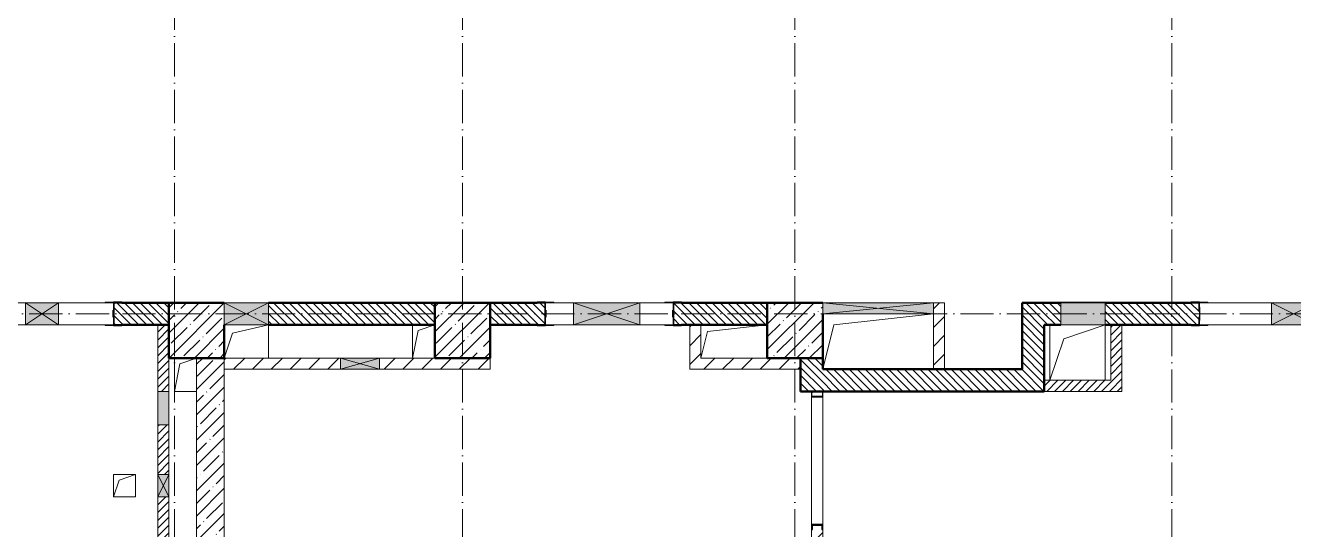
# Model space of a CAD drawing. Header units: millimetres. Extents: x -12989 to 629078, y -109036 to 555275.
# Drawn here: x 529673 to 541118, y 94819 to 99365 of the extents above; entities that cross this region are included whole.
import ezdxf

# ---------------------------------------------------------------- set-up
doc = ezdxf.new("R2010")
doc.units = ezdxf.units.MM
doc.linetypes.add('50_200_ШТРИХ_1Т_ш5_п1_п1_', pattern=[700, 500, -100, 0, -100])
for name, color, linetype, lineweight in [('A-DETL-GENF-OTLN', 7, 'Continuous', 9), ('A-FLOR-____-OTLN', 7, 'Continuous', 9), ('A-GENM-____-MCUT', 7, 'Continuous', 25), ('A-GENM-____-OTLN', 7, 'Continuous', 9), ('A-GENM-____-OTLN-1', 7, 'Continuous', 25), ('A-GLAZ-____-OTLN', 7, 'Continuous', 9), ('A-WALL-____-MCUT-1', 7, 'Continuous', 9), ('A-WALL-____-MCUT-2', 7, 'Continuous', 50), ('A-WALL-____-PATT-1', 7, 'Continuous', 9), ('A-WALL-FNSH-MCUT-1', 7, 'Continuous', 9), ('I-WALL-____-OTLN', 7, 'Continuous', 9), ('S-COLS-____-MCUT', 7, 'Continuous', 50), ('S-COLS-____-OTLN', 7, 'Continuous', 9), ('S-GRID-____-OTLN-1', 7, '50_200_ШТРИХ_1Т_ш5_п1_п1_', 9)]:
    doc.layers.add(name, color=color, linetype=linetype, lineweight=lineweight)
doc.layers.add('A-GLAZ-____-OTLN-1', color=7, linetype='Continuous', lineweight=9, true_color=0xc0c0c0)
pattern_1 = [(45, (516567.8, 90784.41), (-84.8528, 84.8528), [])]
pattern_2 = [(135, (516567.8, 90784.41), (-35.35534, -35.35534), [])]
pattern_3 = [(45, (516567.8, 90784.41), (-35.35534, 35.35534), [])]

# ---------------------------------------------------------------- blocks, each defined once
blk = doc.blocks.new('BSC_Колонна _Прямоугольная - 500х500-V63-АР1_План отверстий 2 этажа в осях 1-64_А-ГГ')
at = {"layer": 'S-COLS-____-OTLN'}
h = blk.add_hatch(dxfattribs=at)
h.set_pattern_fill('FP_92', color=256, style=0, pattern_type=2)
h.set_pattern_definition([(45, (-14650, -5831.04), (-114.0493, 114.0493), []), (45, (-14535.95, -5831.04), (-114.0493, 114.0493), [201.612, -40.322, 3.353, -36.97])])
h.paths.add_polyline_path([(-250, -250), (250, -250), (250, 250), (-250, 250), (-250, 50)], flags=0)
at = {"layer": 'S-COLS-____-MCUT'}
for p, q in [((250, 250), (-250, 250)), ((-250, 250), (-250, -250)), ((250, -250), (250, 50)), ((-250, -250), (250, -250))]:
    blk.add_line(p, q, dxfattribs=at)
blk = doc.blocks.new('BSC_Колонна _Прямоугольная - 500х500-V72-АР1_План отверстий 2 этажа в осях 1-64_А-ГГ')
at = {"layer": 'S-COLS-____-OTLN'}
h = blk.add_hatch(dxfattribs=at)
h.set_pattern_fill('FP_101', color=256, style=0, pattern_type=2)
h.set_pattern_definition([(45, (-20050, -5831.04), (-114.0493, 114.0493), []), (45, (-19935.95, -5831.04), (-114.0493, 114.0493), [201.613, -40.323, 3.353, -36.97])])
h.paths.add_polyline_path([(-250, -250), (250, -250), (250, 250), (-250, 250), (-250, 150)], flags=0)
at = {"layer": 'S-COLS-____-MCUT'}
for p, q in [((250, 250), (-250, 250)), ((-250, 250), (-250, -250)), ((250, -250), (250, 150)), ((-250, -250), (250, -250))]:
    blk.add_line(p, q, dxfattribs=at)
blk = doc.blocks.new('BSC_Колонна _Прямоугольная - 500х500-V129-АР1_План отверстий 2 этажа в осях 1-64_А-ГГ')
at = {"layer": 'S-COLS-____-OTLN'}
h = blk.add_hatch(dxfattribs=at)
h.set_pattern_fill('FP_159', color=256, style=0, pattern_type=2)
h.set_pattern_definition([(45, (-17050, -5831.04), (-114.0493, 114.0493), []), (45, (-16935.95, -5831.04), (-114.0493, 114.0493), [201.612, -40.322, 3.353, -36.97])])
h.paths.add_polyline_path([(-250, -250), (250, -250), (250, 250), (-250, 250)], flags=0)
at = {"layer": 'S-COLS-____-MCUT'}
for p, q in [((250, 250), (-250, 250)), ((-250, 250), (-250, -250)), ((250, -250), (250, 250)), ((-250, -250), (250, -250))]:
    blk.add_line(p, q, dxfattribs=at)
blk = doc.blocks.new('АР_Перемычка - АР_Перемычка-28448550-АР1_План отверстий 2 этажа в осях 1-64_А-ГГ')
at = {"layer": 'A-GENM-____-OTLN'}
blk.add_line((-350, -100), (-342, -100), dxfattribs=at)
blk = doc.blocks.new('154_Фахверк_СКБ_Швеллер - Тип_100_3550_1-28320239-АР1_План отверстий 2 этажа в осях 1-64_А-ГГ')
at = {"layer": 'A-GENM-____-MCUT'}
for p, q in [((175, 50), (125, 50)), ((125, 50), (125, -50)), ((128, 47), (175, 47)), ((128, -47), (128, 47)), ((175, 47), (175, 50)), ((125, -50), (175, -50)), ((175, -47), (128, -47)), ((175, -50), (175, -47))]:
    blk.add_line(p, q, dxfattribs=at)
blk = doc.blocks.new('154_Стойка_СКБ_Швеллер - СМ-2180_100-28318692-АР1_План отверстий 2 этажа в осях 1-64_А-ГГ')
at = {"layer": 'A-GENM-____-MCUT'}
for p, q in [((171, 50), (125, 50)), ((125, 50), (125, -50)), ((129.5, 42.4), (171, 42.4)), ((129.5, -42.4), (129.5, 42.4)), ((171, 42.4), (171, 50)), ((125, -50), (171, -50)), ((171, -42.4), (129.5, -42.4)), ((171, -50), (171, -42.4))]:
    blk.add_line(p, q, dxfattribs=at)
blk = doc.blocks.new('154_Стойка_СКБ_Уголок - СМ-2180_200-28268025-АР1_План отверстий 2 этажа в осях 1-64_А-ГГ')
at = {"layer": 'A-GENM-____-MCUT'}
for p, q in [((125, 156), (125, 81)), ((200, 156), (125, 156)), ((131, 81), (131, 150)), ((131, 150), (200, 150)), ((200, 150), (200, 156)), ((125, 81), (131, 81)), ((131, 19), (125, 19)), ((125, 19), (125, -56)), ((131, -50), (131, 19)), ((125, -56), (200, -56)), ((200, -50), (131, -50)), ((200, -56), (200, -50))]:
    blk.add_line(p, q, dxfattribs=at)
blk = doc.blocks.new('Стойка_Влож_Уголок_Опорный - Уголок-28213941-АР1_План отверстий 2 этажа в осях 1-64_А-ГГ')
at = {"layer": 'A-GENM-____-OTLN'}
for p, q in [((-212, -6), (-212, 0)), ((0, 0), (0, -6)), ((-212, -75), (-212, -6)), ((-212, -6), (-206, -6)), ((-212, -75), (-206, -75)), ((-6, -6), (0, -6)), ((-6, -75), (0, -75)), ((0, -6), (0, -75))]:
    blk.add_line(p, q, dxfattribs=at)
blk = doc.blocks.new('154_Стойка_СКБ_Уголок - СМ-2480_200-28346303-АР1_План отверстий 2 этажа в осях 1-64_А-ГГ')
at = {"layer": 'A-GENM-____-MCUT'}
for p, q in [((125, 156), (125, 81)), ((200, 156), (125, 156)), ((131, 81), (131, 150)), ((131, 150), (200, 150)), ((200, 150), (200, 156)), ((125, 81), (131, 81)), ((131, 19), (125, 19)), ((125, 19), (125, -56)), ((131, -50), (131, 19)), ((125, -56), (200, -56)), ((200, -50), (131, -50)), ((200, -56), (200, -50))]:
    blk.add_line(p, q, dxfattribs=at)
blk = doc.blocks.new('Стойка_Влож_Полоса боковая - Полоса-28213942-АР1_План отверстий 2 этажа в осях 1-64_А-ГГ')
at = {"layer": 'A-GENM-____-OTLN'}
for p, q in [((-5, 60), (0, 60)), ((-5, -60), (-5, 60)), ((0, 31), (0, -31)), ((0, -60), (-5, -60))]:
    blk.add_line(p, q, dxfattribs=at)
blk = doc.blocks.new('AR_Отверстие Ниша - Лючок-32406056-АР1_План отверстий 2 этажа в осях 1-64_А-ГГ')
at = {"layer": 'A-GLAZ-____-OTLN'}
blk.add_hatch(color=256, dxfattribs=at).paths.add_polyline_path([(150, -50), (150, 50), (-150, 50), (-150, -50)], flags=0)
for p, q in [((150, 50), (-150, 50)), ((-150, 50), (-150, -50)), ((150, -50), (150, 50)), ((-150, -50), (150, -50))]:
    blk.add_line(p, q, dxfattribs=at)
blk = doc.blocks.new('AR_Отверстие Ниша - Лючок-32403954-АР1_План отверстий 2 этажа в осях 1-64_А-ГГ')
at = {"layer": 'A-GLAZ-____-OTLN'}
blk.add_hatch(color=256, dxfattribs=at).paths.add_polyline_path([(-200, 100), (-200, -100), (200, -100), (200, 100)], flags=0)
for p, q in [((200, 100), (-200, 100)), ((-200, 100), (-200, -100)), ((200, -100), (200, 100)), ((-200, -100), (200, -100))]:
    blk.add_line(p, q, dxfattribs=at)
blk = doc.blocks.new('Л_Общий_Лючок - Лючок-29677405-АР1_План отверстий 2 этажа в осях 1-64_А-ГГ')
at = {"layer": 'A-GLAZ-____-OTLN-1'}
blk.add_hatch(color=256, dxfattribs=at).paths.add_polyline_path([(400, 0), (424, 0), (424, 6), (-24, 6), (-24, 0), (0, 0)], flags=0)
at = {"layer": 'A-GLAZ-____-OTLN'}
for p, q in [((424, 6), (-24, 6)), ((-24, 6), (-24, 0)), ((424, 6), (424, 0))]:
    blk.add_line(p, q, dxfattribs=at)
blk = doc.blocks.new('AR_Отверстие прямоугольное _в стене_ - AR_Отверстие прямоугольное _в стене__ВК-32402434-АР1_План отверстий 2 этажа в осях 1-64_А-ГГ')
at = {"layer": 'A-GLAZ-____-OTLN'}
blk.add_hatch(color=256, dxfattribs=at).paths.add_polyline_path([(-100, -50), (100, -50), (100, 50), (-100, 50)], flags=0)
at = {"layer": 'A-DETL-GENF-OTLN'}
for p, q in [((-100, -50), (-100, 50)), ((-100, 50), (100, 50)), ((100, 50), (-100, -50)), ((-100, 50), (100, -50)), ((100, 50), (-100, 50)), ((-100, 50), (-100, -50)), ((100, 50), (100, -50)), ((100, -50), (100, 50)), ((100, -50), (-100, -50)), ((-100, -50), (100, -50))]:
    blk.add_line(p, q, dxfattribs=at)
blk = doc.blocks.new('AR_Отверстие прямоугольное _в плите_ - AR_Отверстие прямоугольное _в плите_-30459293-АР1_План отверстий 2 этажа в осях 1-64_А-ГГ')
at = {"layer": 'A-GENM-____-OTLN'}
for p, q in [((-250, 250), (-250, -250)), ((-125, 125), (250, 250)), ((250, -250), (250, 250)), ((-250, -250), (-125, 125))]:
    blk.add_line(p, q, dxfattribs=at)
blk = doc.blocks.new('AR_Отверстие прямоугольное _в плите_ - AR_Отверстие прямоугольное _в плите_-30459207-АР1_План отверстий 2 этажа в осях 1-64_А-ГГ')
at = {"layer": 'A-GENM-____-OTLN'}
for p, q in [((100, 100), (-100, 100)), ((-100, 100), (-100, -100)), ((-100, -100), (-50, 50)), ((-50, 50), (100, 100)), ((100, -100), (100, 100)), ((-100, -100), (100, -100))]:
    blk.add_line(p, q, dxfattribs=at)
blk = doc.blocks.new('AR_Отверстие прямоугольное _в плите_ - AR_Отверстие прямоугольное _в плите_-30512088-АР1_План отверстий 2 этажа в осях 1-64_А-ГГ')
at = {"layer": 'A-GENM-____-OTLN'}
for p, q in [((-100, 150), (-100, -150)), ((-50, 100), (100, 150)), ((-100, -150), (-50, 100)), ((-100, -150), (100, -150))]:
    blk.add_line(p, q, dxfattribs=at)
blk = doc.blocks.new('AR_Отверстие прямоугольное _в плите_ - AR_Отверстие прямоугольное _в плите_-V181-АР1_План отверстий 2 этажа в осях 1-64_А-ГГ')
at = {"layer": 'A-GENM-____-OTLN'}
for p, q in [((-125, 75), (200, 150)), ((200, -150), (200, 150)), ((-200, -150), (-125, 75))]:
    blk.add_line(p, q, dxfattribs=at)
blk = doc.blocks.new('AR_Отверстие прямоугольное _в плите_ - AR_Отверстие прямоугольное _в плите_-V178-АР1_План отверстий 2 этажа в осях 1-64_А-ГГ')
at = {"layer": 'A-GENM-____-OTLN'}
for p, q in [((-100, 150), (-100, -150)), ((-50, 100), (100, 150)), ((-100, -150), (-50, 100))]:
    blk.add_line(p, q, dxfattribs=at)
blk = doc.blocks.new('AR_Отверстие прямоугольное _в плите_ - AR_Отверстие прямоугольное _в плите_-30552555-АР1_План отверстий 2 этажа в осях 1-64_А-ГГ')
at = {"layer": 'A-GENM-____-OTLN'}
for p, q in [((-240, 90), (300, 150)), ((-300, -150), (-240, 90))]:
    blk.add_line(p, q, dxfattribs=at)
blk = doc.blocks.new('AR_Отверстие прямоугольное _в плите_ - AR_Отверстие прямоугольное _в плите_-30552705-АР1_План отверстий 2 этажа в осях 1-64_А-ГГ')
at = {"layer": 'A-GENM-____-OTLN'}
for p, q in [((-400, 150), (500, 250)), ((-500, -250), (-400, 150))]:
    blk.add_line(p, q, dxfattribs=at)
blk = doc.blocks.new('AR_Отверстие прямоугольное _в стене__БезПР - AR_Отверстие прямоугольное _в стене__БезПР-36428632-АР1_План отверстий 2 этажа в осях 1-64_А-ГГ')
at = {"layer": 'A-GLAZ-____-OTLN'}
blk.add_hatch(color=256, dxfattribs=at).paths.add_polyline_path([(-200, -100), (200, -100), (200, 100), (-200, 100)], flags=0)
at = {"layer": 'A-DETL-GENF-OTLN'}
for p, q in [((-200, -100), (-200, 100)), ((-200, 100), (200, 100)), ((200, 100), (-200, -100)), ((-200, 100), (200, -100)), ((200, 100), (-200, 100)), ((-200, 100), (-200, -100)), ((200, 100), (200, -100)), ((200, -100), (200, 100)), ((200, -100), (-200, -100)), ((-200, -100), (200, -100))]:
    blk.add_line(p, q, dxfattribs=at)
at = {"layer": 'A-GLAZ-____-OTLN'}
blk.add_line((200, 100), (-200, 100), dxfattribs=at)
blk = doc.blocks.new('AR_Отверстие прямоугольное _в стене__БезПР - AR_Отверстие прямоугольное _в стене__БезПР-36788956-АР1_План отверстий 2 этажа в осях 1-64_А-ГГ')
at = {"layer": 'A-GLAZ-____-OTLN'}
blk.add_hatch(color=256, dxfattribs=at).paths.add_polyline_path([(175, -50), (175, 50), (-175, 50), (-175, -50)], flags=0)
at = {"layer": 'A-DETL-GENF-OTLN'}
for p, q in [((-175, -50), (-175, 50)), ((-175, 50), (175, 50)), ((175, 50), (-175, -50)), ((-175, 50), (175, -50)), ((175, 50), (-175, 50)), ((-175, 50), (-175, -50)), ((175, 50), (175, -50)), ((175, -50), (175, 50)), ((175, -50), (-175, -50)), ((-175, -50), (175, -50))]:
    blk.add_line(p, q, dxfattribs=at)
at = {"layer": 'A-GLAZ-____-OTLN'}
blk.add_line((175, 50), (-175, 50), dxfattribs=at)
blk = doc.blocks.new('AR_Отверстие прямоугольное _в стене__БезПР - AR_Отверстие прямоугольное _в стене__БезПР-36429236-АР1_План отверстий 2 этажа в осях 1-64_А-ГГ')
at = {"layer": 'A-GLAZ-____-OTLN'}
blk.add_hatch(color=256, dxfattribs=at).paths.add_polyline_path([(500, -50), (500, 50), (-500, 50), (-500, -50), (396, -50)], flags=0)
at = {"layer": 'A-DETL-GENF-OTLN'}
for p, q in [((-500, -50), (-500, 50)), ((-500, 50), (500, 50)), ((500, 50), (-500, -50)), ((-500, 50), (500, -50)), ((500, 50), (-500, 50)), ((-500, 50), (-500, -50)), ((500, 50), (500, -50)), ((500, -50), (500, 50)), ((500, -50), (-500, -50)), ((-500, -50), (500, -50))]:
    blk.add_line(p, q, dxfattribs=at)
at = {"layer": 'A-GLAZ-____-OTLN'}
blk.add_line((500, 50), (-500, 50), dxfattribs=at)
blk = doc.blocks.new('AR_Отверстие прямоугольное _в стене_ - AR_Отверстие прямоугольное _в стене__ОВ-36870782-АР1_План отверстий 2 этажа в осях 1-64_А-ГГ')
at = {"layer": 'A-GLAZ-____-OTLN'}
blk.add_hatch(color=256, dxfattribs=at).paths.add_polyline_path([(-300, 100), (-300, -100), (300, -100), (300, 100)], flags=0)
at = {"layer": 'A-DETL-GENF-OTLN'}
for p, q in [((-300, -100), (-300, 100)), ((-300, 100), (300, 100)), ((300, 100), (-300, -100)), ((-300, 100), (300, -100)), ((300, 100), (-300, 100)), ((-300, 100), (-300, -100)), ((300, 100), (300, -100)), ((300, -100), (300, 100)), ((300, -100), (-300, -100)), ((-300, -100), (300, -100))]:
    blk.add_line(p, q, dxfattribs=at)
blk = doc.blocks.new('AR_Отверстие прямоугольное _в стене__БезПР - AR_Отверстие прямоугольное _в стене__БезПР-36789068-АР1_План отверстий 2 этажа в осях 1-64_А-ГГ')
at = {"layer": 'A-GLAZ-____-OTLN'}
blk.add_hatch(color=256, dxfattribs=at).paths.add_polyline_path([(200, 100), (-200, 100), (-200, -100), (200, -100)], flags=0)
at = {"layer": 'A-DETL-GENF-OTLN'}
for p, q in [((-200, -100), (-200, 100)), ((-200, 100), (200, 100)), ((200, 100), (-200, -100)), ((-200, 100), (200, -100)), ((200, 100), (-200, 100)), ((-200, 100), (-200, -100)), ((200, 100), (200, -100)), ((200, -100), (200, 100)), ((200, -100), (-200, -100)), ((-200, -100), (200, -100))]:
    blk.add_line(p, q, dxfattribs=at)
blk = doc.blocks.new('AR_Отверстие прямоугольное _в стене__БезПР - AR_Отверстие прямоугольное _в стене__БезПР-36427769-АР1_План отверстий 2 этажа в осях 1-64_А-ГГ')
at = {"layer": 'A-GLAZ-____-OTLN'}
blk.add_hatch(color=256, dxfattribs=at).paths.add_polyline_path([(-150, 100), (-150, -100), (150, -100), (150, 100)], flags=0)
at = {"layer": 'A-DETL-GENF-OTLN'}
for p, q in [((-150, -100), (-150, 100)), ((-150, 100), (150, 100)), ((150, 100), (-150, -100)), ((-150, 100), (150, -100)), ((150, 100), (-150, 100)), ((-150, 100), (-150, -100)), ((150, 100), (150, -100)), ((150, -100), (150, 100)), ((150, -100), (-150, -100)), ((-150, -100), (150, -100))]:
    blk.add_line(p, q, dxfattribs=at)
at = {"layer": 'A-GLAZ-____-OTLN'}
blk.add_line((150, 100), (-150, 100), dxfattribs=at)
blk = doc.blocks.new('3эт')
at = {"layer": 'S-GRID-____-OTLN-1', "color": 251, "ltscale": 0.6, "true_color": 0x636466}
for p, q in [((298220.7, -91346.1), (298220.7, -36982.5)), ((300820.7, -91346.1), (300820.7, -36982.5)), ((303820.7, -91346.1), (303820.7, -36982.5)), ((307220.7, -91346.1), (307220.7, -36982.5)), ((374089.5, -80882.4), (279101.9, -80882.4))]:
    blk.add_line(p, q, dxfattribs=at)

msp = doc.modelspace()

# ---------------------------------------------------------------- hatches: boundary and pattern name
at = {"layer": 'A-WALL-____-PATT-1'}
h = msp.add_hatch(dxfattribs=at)
h.set_pattern_fill('FP_6', color=256, style=0, pattern_type=2)
h.set_pattern_definition(pattern_2)
h.paths.add_polyline_path([(530967.7976, 96665.4504), (530967.7976, 96865.4504), (530473.7976, 96865.4504), (530473.7976, 96796.4504), (530467.7976, 96796.4504), (530467.7976, 96734.4504), (530473.7976, 96734.4504), (530473.7976, 96665.4504), (530693.8223, 96665.4504)], flags=0)
h.paths.add_polyline_path([(528642.7976, 96665.4504), (529311.7976, 96665.4504), (529311.7976, 96734.4504), (529317.7976, 96734.4504), (529317.7976, 96796.4504), (529311.7976, 96796.4504), (529311.7976, 96865.4504), (528573.7976, 96865.4504), (528573.7976, 96796.4504), (528567.7976, 96796.4504), (528567.7976, 96734.4504), (528573.7976, 96734.4504), (528573.7976, 96665.4504)], flags=0)
h.paths.add_polyline_path([(527467.7976, 96665.4504), (527561.7976, 96665.4504), (527561.7976, 96734.4504), (527567.7976, 96734.4504), (527567.7976, 96796.4504), (527561.7976, 96796.4504), (527561.7976, 96865.4504), (527467.7976, 96865.4504), (527467.7976, 96680.281)], flags=0)
h = msp.add_hatch(dxfattribs=at)
h.set_pattern_fill('FP_6', color=256, style=0, pattern_type=2)
h.set_pattern_definition(pattern_2)
h.paths.add_polyline_path([(533367.7976, 96665.4504), (533367.7976, 96865.4504), (531867.7976, 96865.4504), (531867.7976, 96665.4504), (532461.2866, 96665.4504)], flags=0)
h = msp.add_hatch(dxfattribs=at)
h.set_pattern_fill('FP_6', color=256, style=0, pattern_type=2)
h.set_pattern_definition(pattern_2)
h.paths.add_polyline_path([(536367.7976, 96665.4504), (536367.7976, 96865.4504), (535523.7976, 96865.4504), (535523.7976, 96796.4504), (535517.7976, 96796.4504), (535517.7976, 96734.4504), (535523.7976, 96734.4504), (535523.7976, 96665.4504), (535996.2152, 96665.4504)], flags=0)
h.paths.add_polyline_path([(534361.7976, 96665.4504), (534361.7976, 96734.4504), (534367.7976, 96734.4504), (534367.7976, 96796.4504), (534361.7976, 96796.4504), (534361.7976, 96865.4504), (533867.7976, 96865.4504), (533867.7976, 96665.4504), (534292.7976, 96665.4504)], flags=0)
h = msp.add_hatch(dxfattribs=at)
h.set_pattern_fill('FP_4', color=256, style=0, pattern_type=2)
h.set_pattern_definition(pattern_1)
h.paths.add_polyline_path([(537867.7976, 96765.4504), (537967.7976, 96765.4504), (537967.7976, 96865.4504), (537867.7976, 96865.4504)], flags=0)
h = msp.add_hatch(dxfattribs=at)
h.set_pattern_fill('FP_6', color=256, style=0, pattern_type=2)
h.set_pattern_definition(pattern_2)
h.paths.add_polyline_path([(538867.7976, 96065.4504), (538867.7976, 96865.4504), (538667.7976, 96865.4504), (538667.7976, 96065.4504)], flags=0)
h = msp.add_hatch(dxfattribs=at)
h.set_pattern_fill('FP_6', color=256, style=0, pattern_type=2)
h.set_pattern_definition(pattern_2)
h.paths.add_polyline_path([(541973.7976, 96665.4504), (542367.7976, 96665.4504), (542367.7976, 96865.4504), (541973.7976, 96865.4504), (541973.7976, 96796.4504), (541967.7976, 96796.4504), (541967.7976, 96734.4504), (541973.7976, 96734.4504), (541973.7976, 96668.4504)], flags=0)
h.paths.add_polyline_path([(540192.7976, 96665.4504), (540261.7976, 96665.4504), (540261.7976, 96734.4504), (540267.7976, 96734.4504), (540267.7976, 96796.4504), (540261.7976, 96796.4504), (540261.7976, 96865.4504), (539417.7976, 96865.4504), (539417.7976, 96665.4504), (539531.1438, 96665.4504)], flags=0)
h.paths.add_polyline_path([(538867.7976, 96665.4504), (539017.7976, 96665.4504), (539017.7976, 96865.4504), (538867.7976, 96865.4504)], flags=0)
h = msp.add_hatch(dxfattribs=at)
h.set_pattern_fill('FP_4', color=256, style=0, pattern_type=2)
h.set_pattern_definition(pattern_1)
h.paths.add_polyline_path([(537967.7976, 96265.4504), (537967.7976, 96765.4504), (537867.7976, 96765.4504), (537867.7976, 96265.4504)], flags=0)
h = msp.add_hatch(dxfattribs=at)
h.set_pattern_fill('FP_5', color=256, style=0, pattern_type=2)
h.set_pattern_definition(pattern_3)
h.paths.add_polyline_path([(530867.7976, 89115.4504), (530967.7976, 89115.4504), (530967.7976, 91265.4504), (530964.7976, 91265.4504), (530964.7976, 91312.4504), (530870.7976, 91312.4504), (530870.7976, 91265.4504), (530867.7976, 91265.4504), (530867.7976, 89365.4504)], flags=0)
h.paths.add_polyline_path([(530967.7976, 91315.4504), (530967.7976, 93015.4504), (530867.7976, 93015.4504), (530867.7976, 91315.4504), (530964.7976, 91315.4504)], flags=0)
h.paths.add_polyline_path([(530967.7976, 93515.4504), (530967.7976, 95115.4504), (530867.7976, 95115.4504), (530867.7976, 93515.4504), (530872.1454, 93515.4504)], flags=0)
h.paths.add_polyline_path([(530922.0349, 95315.4504), (530967.7976, 95315.4504), (530967.7976, 95765.4504), (530867.7976, 95765.4504), (530867.7976, 95315.4504), (530920.4292, 95315.4504)], flags=0)
h.paths.add_polyline_path([(530967.7976, 96065.4504), (530967.7976, 96665.4504), (530867.7976, 96665.4504), (530867.7976, 96065.4504), (530947.4586, 96065.4504)], flags=0)
h = msp.add_hatch(dxfattribs=at)
h.set_pattern_fill('FP_4', color=256, style=0, pattern_type=2)
h.set_pattern_definition(pattern_1)
h.paths.add_polyline_path([(535767.7976, 96365.4504), (535767.7976, 96665.4504), (535667.7976, 96665.4504), (535667.7976, 96365.4504)], flags=0)
h = msp.add_hatch(dxfattribs=at)
h.set_pattern_fill('FP_5', color=256, style=0, pattern_type=2)
h.set_pattern_definition(pattern_3)
h.paths.add_polyline_path([(539531.1438, 96065.4504), (539567.7976, 96065.4504), (539567.7976, 96665.4504), (539467.7976, 96665.4504), (539467.7976, 96065.4504)], flags=0)
h = msp.add_hatch(dxfattribs=at)
h.set_pattern_fill('FP_25', color=256, style=0, pattern_type=2)
h.set_pattern_definition([(45, (516567.8, 90784.41), (-114.0493, 114.0493), []), (45, (516681.85, 90784.41), (-114.0493, 114.0493), [201.612, -40.322, 3.353, -36.97])])
h.paths.add_polyline_path([(531217.7976, 89365.4504), (531467.7976, 89365.4504), (531467.7976, 96365.4504), (531217.7976, 96365.4504), (531217.7976, 89800.329)], flags=0)
h = msp.add_hatch(dxfattribs=at)
h.set_pattern_fill('FP_4', color=256, style=0, pattern_type=2)
h.set_pattern_definition(pattern_1)
h.paths.add_polyline_path([(533367.7976, 96265.4504), (533867.7976, 96265.4504), (533867.7976, 96365.4504), (532867.7976, 96365.4504), (532867.7976, 96265.4504)], flags=0)
h.paths.add_polyline_path([(531467.7976, 96265.4504), (532517.7976, 96265.4504), (532517.7976, 96365.4504), (531467.7976, 96365.4504)], flags=0)
h = msp.add_hatch(dxfattribs=at)
h.set_pattern_fill('FP_4', color=256, style=0, pattern_type=2)
h.set_pattern_definition(pattern_1)
h.paths.add_polyline_path([(536667.7976, 96265.4504), (536667.7976, 96365.4504), (535667.7976, 96365.4504), (535667.7976, 96265.4504), (535996.2152, 96265.4504)], flags=0)
h = msp.add_hatch(dxfattribs=at)
h.set_pattern_fill('FP_6', color=256, style=0, pattern_type=2)
h.set_pattern_definition(pattern_2)
h.paths.add_polyline_path([(536770.7976, 96065.4504), (536867.7976, 96065.4504), (536867.7976, 96365.4504), (536667.7976, 96365.4504), (536667.7976, 96065.4504), (536767.7976, 96065.4504)], flags=0)
h = msp.add_hatch(dxfattribs=at)
h.set_pattern_fill('FP_6', color=256, style=0, pattern_type=2)
h.set_pattern_definition(pattern_2)
h.paths.add_polyline_path([(538667.7976, 96065.4504), (538667.7976, 96265.4504), (536867.7976, 96265.4504), (536867.7976, 96065.4504), (537763.6795, 96065.4504)], flags=0)
h = msp.add_hatch(dxfattribs=at)
h.set_pattern_fill('FP_5', color=256, style=0, pattern_type=2)
h.set_pattern_definition(pattern_3)
h.paths.add_polyline_path([(539467.7976, 96065.4504), (539467.7976, 96165.4504), (538867.7976, 96165.4504), (538867.7976, 96065.4504)], flags=0)
h = msp.add_hatch(dxfattribs=at)
h.set_pattern_fill('FP_4', color=256, style=0, pattern_type=2)
h.set_pattern_definition(pattern_1)
h.paths.add_polyline_path([(536867.7976, 89365.4504), (536867.7976, 92415.4504), (536864.7976, 92415.4504), (536864.7976, 92462.4504), (536770.7976, 92462.4504), (536770.7976, 92415.4504), (536767.7976, 92415.4504), (536767.7976, 89365.4504)], flags=0)
h.paths.add_polyline_path([(536864.7976, 92465.4504), (536867.7976, 92465.4504), (536866.9613, 94819.4504), (536860.1976, 94819.4504), (536860.1976, 94860.9504), (536775.3976, 94860.9504), (536775.3976, 94819.4504), (536767.7976, 94819.4504), (536767.7976, 92465.4504), (536860.1976, 92465.4504)], flags=0)
h.paths.add_polyline_path([(536864.7976, 96018.4504), (536864.7976, 96065.4504), (536770.7976, 96065.4504), (536770.7976, 96018.4504), (536861.7976, 96018.4504)], flags=0)

# ---------------------------------------------------------------- linework, layer by layer
at = {"layer": 'A-FLOR-____-OTLN'}
for p, q in [((531867.7976, 96665.4504), (531867.7976, 96365.4504)), ((533167.7976, 96365.4504), (533167.7976, 96665.4504)), ((538917.7976, 96165.4504), (538917.7976, 96665.4504)), ((539417.7976, 96665.4504), (539417.7976, 96165.4504)), ((531017.7976, 96065.4504), (531017.7976, 96365.4504)), ((531217.7976, 96065.4504), (531017.7976, 96065.4504))]:
    msp.add_line(p, q, dxfattribs=at)
at = {"layer": 'A-WALL-____-MCUT-1'}
for p, q in [((531217.7976, 96365.4504), (531217.7976, 89365.4504)), ((531467.7976, 89365.4504), (531467.7976, 96365.4504))]:
    msp.add_line(p, q, dxfattribs=at)
at = {"layer": 'A-WALL-____-MCUT-2'}
for p, q in [((530967.7976, 96865.4504), (530542.7976, 96865.4504)), ((533367.7976, 96865.4504), (531867.7976, 96865.4504)), ((534292.7976, 96865.4504), (533867.7976, 96865.4504)), ((536367.7976, 96865.4504), (535592.7976, 96865.4504)), ((539017.7976, 96865.4504), (538667.7976, 96865.4504)), ((538667.7976, 96865.4504), (538667.7976, 96265.4504)), ((540192.7976, 96865.4504), (539417.7976, 96865.4504)), ((530467.7976, 96796.4504), (530467.7976, 96734.4504)), ((534367.7976, 96734.4504), (534367.7976, 96796.4504)), ((535517.7976, 96796.4504), (535517.7976, 96734.4504)), ((530542.7976, 96665.4504), (530967.7976, 96665.4504)), ((531867.7976, 96665.4504), (533367.7976, 96665.4504)), ((533867.7976, 96665.4504), (534292.7976, 96665.4504)), ((535592.7976, 96665.4504), (536367.7976, 96665.4504)), ((538867.7976, 96065.4504), (538867.7976, 96665.4504)), ((538867.7976, 96665.4504), (539017.7976, 96665.4504)), ((539417.7976, 96665.4504), (540192.7976, 96665.4504)), ((536667.7976, 96365.4504), (536667.7976, 96065.4504)), ((536867.7976, 96265.4504), (536867.7976, 96365.4504)), ((538667.7976, 96265.4504), (536867.7976, 96265.4504)), ((536667.7976, 96065.4504), (536767.7976, 96065.4504)), ((536770.7976, 96065.4504), (536864.7976, 96065.4504)), ((536867.7976, 96065.4504), (538867.7976, 96065.4504))]:
    msp.add_line(p, q, dxfattribs=at)
at = {"layer": 'A-WALL-FNSH-MCUT-1'}
for p, q in [((537967.7976, 96865.4504), (537867.7976, 96865.4504)), ((537967.7976, 96265.4504), (537967.7976, 96865.4504)), ((537867.7976, 96765.4504), (537867.7976, 96265.4504)), ((530867.7976, 96665.4504), (530867.7976, 96065.4504)), ((535667.7976, 96665.4504), (535667.7976, 96265.4504)), ((535767.7976, 96365.4504), (535767.7976, 96665.4504)), ((539467.7976, 96665.4504), (539467.7976, 96165.4504)), ((539567.7976, 96065.4504), (539567.7976, 96665.4504)), ((530967.7976, 96065.4504), (530967.7976, 96365.4504)), ((532517.7976, 96365.4504), (531467.7976, 96365.4504)), ((531467.7976, 96265.4504), (532517.7976, 96265.4504)), ((533367.7976, 96365.4504), (532867.7976, 96365.4504)), ((532867.7976, 96265.4504), (533867.7976, 96265.4504)), ((533867.7976, 96265.4504), (533867.7976, 96365.4504)), ((535667.7976, 96265.4504), (536667.7976, 96265.4504)), ((536367.7976, 96365.4504), (535767.7976, 96365.4504)), ((539467.7976, 96165.4504), (538867.7976, 96165.4504)), ((538867.7976, 96065.4504), (539567.7976, 96065.4504)), ((530867.7976, 95765.4504), (530867.7976, 95315.4504)), ((530967.7976, 95315.4504), (530967.7976, 95765.4504)), ((530867.7976, 95115.4504), (530867.7976, 93815.4504)), ((530967.7976, 93515.4504), (530967.7976, 95115.4504)), ((536767.7976, 94819.4504), (536767.7976, 92465.4504)), ((536867.7976, 92465.4504), (536867.7976, 94819.4504))]:
    msp.add_line(p, q, dxfattribs=at)
at = {"layer": 'I-WALL-____-OTLN'}
for p, q in [((529317.7976, 96865.4504), (529672.7976, 96865.4504)), ((529972.7976, 96865.4504), (530467.7976, 96865.4504)), ((534367.7976, 96865.4504), (534617.7976, 96865.4504)), ((535217.7976, 96865.4504), (535517.7976, 96865.4504)), ((540267.7976, 96865.4504), (540917.7976, 96865.4504)), ((529672.7976, 96665.4504), (529317.7976, 96665.4504)), ((530467.7976, 96665.4504), (529972.7976, 96665.4504)), ((534617.7976, 96665.4504), (534367.7976, 96665.4504)), ((535517.7976, 96665.4504), (535217.7976, 96665.4504)), ((540917.7976, 96665.4504), (540267.7976, 96665.4504)), ((536767.7976, 94865.4504), (536767.7976, 96015.4504)), ((536867.7976, 96015.4504), (536867.7976, 94865.4504))]:
    msp.add_line(p, q, dxfattribs=at)

# ---------------------------------------------------------------- block references
msp.add_blockref('3эт', (232797.0902, 177647.8646))
at = {"layer": 'A-GENM-____-OTLN'}
for name, p, rotation in [('Стойка_Влож_Уголок_Опорный - Уголок-28213941-АР1_План отверстий 2 этажа в осях 1-64_А-ГГ', (530467.7976, 96659.4504), 269.9999999999995), ('Стойка_Влож_Уголок_Опорный - Уголок-28213941-АР1_План отверстий 2 этажа в осях 1-64_А-ГГ', (534367.7976, 96871.4504), 89.99999999999955), ('Стойка_Влож_Уголок_Опорный - Уголок-28213941-АР1_План отверстий 2 этажа в осях 1-64_А-ГГ', (535517.7976, 96659.4504), 269.9999999999995), ('Стойка_Влож_Уголок_Опорный - Уголок-28213941-АР1_План отверстий 2 этажа в осях 1-64_А-ГГ', (540267.7976, 96871.4504), 89.99999999999955), ('Стойка_Влож_Полоса боковая - Полоса-28213942-АР1_План отверстий 2 этажа в осях 1-64_А-ГГ', (540267.7976, 96765.4504), 180)]:
    msp.add_blockref(name, p, dxfattribs=dict(at, rotation=rotation))
for name, p in [('AR_Отверстие прямоугольное _в плите_ - AR_Отверстие прямоугольное _в плите_-30552705-АР1_План отверстий 2 этажа в осях 1-64_А-ГГ', (537367.7976, 96515.4504)), ('AR_Отверстие прямоугольное _в плите_ - AR_Отверстие прямоугольное _в плите_-V181-АР1_План отверстий 2 этажа в осях 1-64_А-ГГ', (531667.7976, 96515.4504)), ('AR_Отверстие прямоугольное _в плите_ - AR_Отверстие прямоугольное _в плите_-V178-АР1_План отверстий 2 этажа в осях 1-64_А-ГГ', (533267.7976, 96515.4504)), ('AR_Отверстие прямоугольное _в плите_ - AR_Отверстие прямоугольное _в плите_-30552555-АР1_План отверстий 2 этажа в осях 1-64_А-ГГ', (536067.7976, 96515.4504)), ('AR_Отверстие прямоугольное _в плите_ - AR_Отверстие прямоугольное _в плите_-30459293-АР1_План отверстий 2 этажа в осях 1-64_А-ГГ', (539167.7976, 96415.4504)), ('АР_Перемычка - АР_Перемычка-28448550-АР1_План отверстий 2 этажа в осях 1-64_А-ГГ', (540267.7976, 96765.4504)), ('AR_Отверстие прямоугольное _в плите_ - AR_Отверстие прямоугольное _в плите_-30512088-АР1_План отверстий 2 этажа в осях 1-64_А-ГГ', (531117.7976, 96215.4504)), ('AR_Отверстие прямоугольное _в плите_ - AR_Отверстие прямоугольное _в плите_-30459207-АР1_План отверстий 2 этажа в осях 1-64_А-ГГ', (530567.7976, 95215.4504))]:
    msp.add_blockref(name, p, dxfattribs=at)
at = {"layer": 'A-GENM-____-OTLN-1'}
for p in [(530342.7976, 96715.4504), (535392.7976, 96715.4504)]:
    msp.add_blockref('154_Стойка_СКБ_Уголок - СМ-2180_200-28268025-АР1_План отверстий 2 этажа в осях 1-64_А-ГГ', p, dxfattribs=at)
for name, p, rotation in [('154_Стойка_СКБ_Уголок - СМ-2180_200-28268025-АР1_План отверстий 2 этажа в осях 1-64_А-ГГ', (534492.7976, 96815.4504), 180), ('154_Стойка_СКБ_Уголок - СМ-2480_200-28346303-АР1_План отверстий 2 этажа в осях 1-64_А-ГГ', (540392.7976, 96815.4504), 180), ('154_Фахверк_СКБ_Швеллер - Тип_100_3550_1-28320239-АР1_План отверстий 2 этажа в осях 1-64_А-ГГ', (536817.7976, 95890.4504), 89.99999999999991), ('154_Стойка_СКБ_Швеллер - СМ-2180_100-28318692-АР1_План отверстий 2 этажа в осях 1-64_А-ГГ', (536817.7976, 94990.4504), 269.9999999999999)]:
    msp.add_blockref(name, p, dxfattribs=dict(at, rotation=rotation))
at = {"layer": 'A-GLAZ-____-OTLN'}
for name, p, rotation in [('AR_Отверстие прямоугольное _в стене__БезПР - AR_Отверстие прямоугольное _в стене__БезПР-36427769-АР1_План отверстий 2 этажа в осях 1-64_А-ГГ', (529822.7976, 96765.4504), 180), ('AR_Отверстие прямоугольное _в стене__БезПР - AR_Отверстие прямоугольное _в стене__БезПР-36789068-АР1_План отверстий 2 этажа в осях 1-64_А-ГГ', (531667.7976, 96765.4504), 180), ('AR_Отверстие прямоугольное _в стене_ - AR_Отверстие прямоугольное _в стене__ОВ-36870782-АР1_План отверстий 2 этажа в осях 1-64_А-ГГ', (534917.7976, 96765.4504), 180), ('AR_Отверстие Ниша - Лючок-32403954-АР1_План отверстий 2 этажа в осях 1-64_А-ГГ', (539217.7976, 96765.4504), 180), ('AR_Отверстие прямоугольное _в стене__БезПР - AR_Отверстие прямоугольное _в стене__БезПР-36428632-АР1_План отверстий 2 этажа в осях 1-64_А-ГГ', (541117.7976, 96765.4504), 180), ('AR_Отверстие Ниша - Лючок-32406056-АР1_План отверстий 2 этажа в осях 1-64_А-ГГ', (530917.7976, 95915.4504), 269.9999999999997), ('AR_Отверстие прямоугольное _в стене_ - AR_Отверстие прямоугольное _в стене__ВК-32402434-АР1_План отверстий 2 этажа в осях 1-64_А-ГГ', (530917.7976, 95215.4504), 269.9999999999997)]:
    msp.add_blockref(name, p, dxfattribs=dict(at, rotation=rotation))
for name, p in [('AR_Отверстие прямоугольное _в стене__БезПР - AR_Отверстие прямоугольное _в стене__БезПР-36429236-АР1_План отверстий 2 этажа в осях 1-64_А-ГГ', (537367.7976, 96815.4504)), ('Л_Общий_Лючок - Лючок-29677405-АР1_План отверстий 2 этажа в осях 1-64_А-ГГ', (539017.7976, 96865.4504)), ('AR_Отверстие прямоугольное _в стене__БезПР - AR_Отверстие прямоугольное _в стене__БезПР-36788956-АР1_План отверстий 2 этажа в осях 1-64_А-ГГ', (532692.7976, 96315.4504))]:
    msp.add_blockref(name, p, dxfattribs=at)
at = {"layer": 'S-COLS-____-OTLN'}
for name, p in [('BSC_Колонна _Прямоугольная - 500х500-V63-АР1_План отверстий 2 этажа в осях 1-64_А-ГГ', (531217.7976, 96615.4504)), ('BSC_Колонна _Прямоугольная - 500х500-V129-АР1_План отверстий 2 этажа в осях 1-64_А-ГГ', (533617.7976, 96615.4504)), ('BSC_Колонна _Прямоугольная - 500х500-V72-АР1_План отверстий 2 этажа в осях 1-64_А-ГГ', (536617.7976, 96615.4504))]:
    msp.add_blockref(name, p, dxfattribs=at)

doc.saveas('drawing.dxf')
